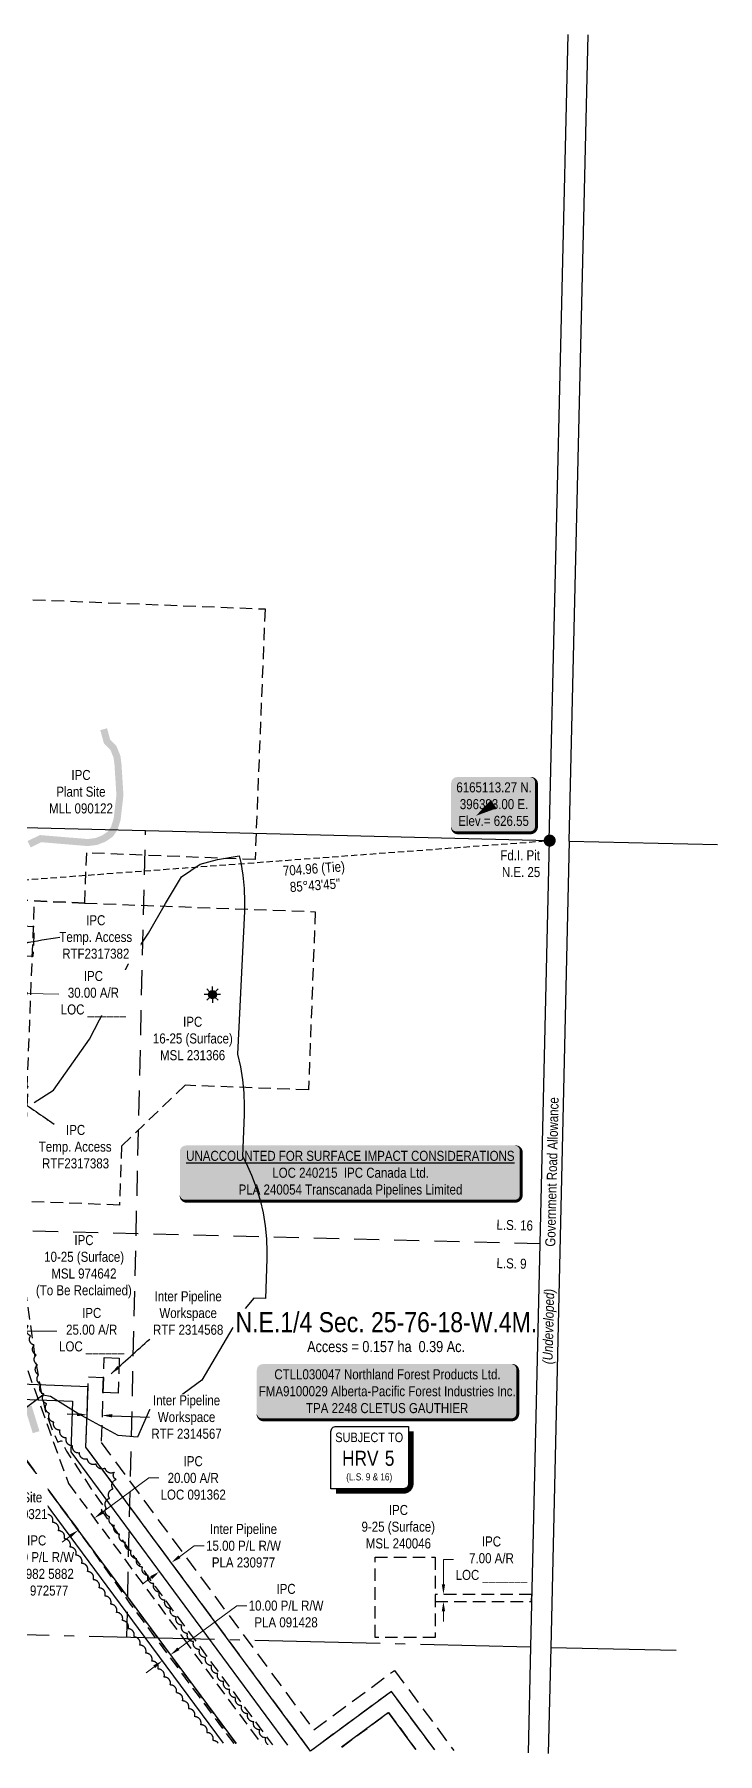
# Model space of a CAD drawing. Extents: x 393480 to 399797, y 6164203 to 6168965.
# Drawn here: x 395880 to 396560, y 6164203 to 6165917 of the extents above; entities that cross this region are included whole.
import ezdxf
from ezdxf.enums import TextEntityAlignment as Align

# ---------------------------------------------------------------- set-up
doc = ezdxf.new("R2010")
doc.units = 0
doc.header["$LTSCALE"] = 5
doc.header["$PDSIZE"] = 0.5
for name, pattern in [('0', [1, 1, 0]), ('foc-ACCESSROAD', [3.75, 2.5, -1.25]), ('foc-LSD', [8, 5, -3]), ('foc-QUARTERLINE', [33, 25, -3, 2, -3]), ('foc-TIELINE', [1.875, 1.25, -0.625]), ('HIDDEN2', [4.7625, 3.175, -1.5875])]:
    doc.linetypes.add(name, pattern=pattern)
doc.layers.get('Defpoints').update_dxf_attribs({"color": 9})
for name, color, linetype in [('AS-ROADS', 254, 'Continuous'), ('C-AR', 13, 'foc-ACCESSROAD'), ('C-RW', 13, 'Continuous'), ('C-SYMBOL', 7, 'Continuous'), ('C-WS', 13, 'foc-ACCESSROAD'), ('C-WS-S', 13, 'Continuous'), ('CG-NOTES', 7, 'Continuous'), ('CTW', 7, 'Continuous'), ('DETAIL-T', 7, 'Continuous'), ('F-RW', 190, 'Continuous'), ('L-AREAREQUIRED', 7, 'Continuous'), ('L-BD', 7, 'Continuous'), ('L-MON', 1, 'Continuous'), ('L-ROAD-T', 7, 'Continuous'), ('L-SEC', 7, 'Continuous'), ('L-SECQ', 8, 'foc-QUARTERLINE'), ('L-SECTION-LSD', 7, 'foc-LSD'), ('L-TIE', 7, 'foc-TIELINE'), ('T-BUSH', 110, '0'), ('T-EXISTING TFA', 220, 'HIDDEN2'), ('T-EXISTING TFA-T', 220, 'Continuous'), ('WETLAND', 143, 'Continuous')]:
    doc.layers.add(name, color=color, linetype=linetype)
for name, color, linetype, lineweight in [('C-AR-T', 13, 'Continuous', 9), ('C-RW-T', 13, 'Continuous', 9), ('C-WS-T', 13, 'Continuous', 9), ('F-RW-T', 190, 'Continuous', 9), ('T-TEXT', 48, 'Continuous', 18)]:
    doc.layers.add(name, color=color, linetype=linetype, lineweight=lineweight)
doc.styles.add('100L', font='ARIALN.TTF', dxfattribs={"height": 11})
doc.styles.add('175L', font='ARIALN.TTF', dxfattribs={"height": 20})
doc.styles.add('80', font='ARIALN.TTF', dxfattribs={"height": 10})
doc.styles.add('80CG', font='ARIALN.TTF', dxfattribs={"height": 10})
doc.styles.add('80L', font='ARIALN.TTF', dxfattribs={"height": 10})
doc.styles.add('80LS', font='ARIALNI.TTF', dxfattribs={"height": 10})
doc.styles.add('HRV', font='ARIALN.TTF', dxfattribs={"height": 3})
doc.dimstyles.new('Compass 5 000', dxfattribs={"dimscale": 5, "dimtxt": 9, "dimasz": 2, "dimexe": 0.2, "dimexo": 0.0625, "dimgap": 0.5, "dimtad": 0, "dimtih": 1, "dimtoh": 1, "dimzin": 0, "dimdsep": 46, "dimtxsty": '80CG', "dimcen": 0.1, "dimse1": 1, "dimse2": 1, "dimclrd": 256, "dimclrt": 256, "dimaunit": 1, "dimadec": 4, "dimazin": 0, "dimtfac": 0.06, "dimtofl": 0, "dimtmove": 0, "dimatfit": 1, "dimfxl": 0.2, "dimtolj": 1, "dimtzin": 0, "dimlwd": -1, "dimarcsym": 0})

# ---------------------------------------------------------------- blocks, each defined once
blk = doc.blocks.new('HRV')
blk.add_lwpolyline([(-35.1, 31.6), (37.2, 31.6), (37.2, -25.5, -0.414214), (32.2, -30.5), (-40.1, -30.5), (-40.1, 26.6, -0.414214)], format="xyb", close=True)
at = {"const_width": 5, "flags": 128}
blk.add_lwpolyline([(-35.1, -33), (32.2, -33, 0.414214), (39.7, -25.5), (39.7, 26.6)], format="xyb", dxfattribs=at)
at = {"style": '80L'}
blk.add_text('SUBJECT TO', height=9.5, dxfattribs=at).set_placement((-2, 13.1), align=Align.BOTTOM_CENTER)
blk.add_attdef('(N.W.1/4 00)', text='', height=7.12, dxfattribs=at).set_placement((-2, -24.4), align=Align.BOTTOM_CENTER)
at = {"layer": 'CTW', "color": 3, "style": 'HRV'}
blk.add_text('HRV', height=15, dxfattribs=at).set_placement((-10.9, -0.2), align=Align.MIDDLE_CENTER)
blk.add_attdef('0', text='', height=15, dxfattribs=at).set_placement((18.3, -0.2), align=Align.MIDDLE_CENTER)
blk = doc.blocks.new('*D376')
at = {"layer": 'C-AR-T', "transparency": 16777216}
for p, q in [((395947.5, 6164443.8), (395993.6, 6164477.9)), ((395993.6, 6164477.9), (396003.6, 6164477.9)), ((395915.3, 6164420), (395907.3, 6164414))]:
    blk.add_line(p, q, dxfattribs=at)
for points in [[(395946.5, 6164445.1), (395948.5, 6164442.4), (395939.4, 6164437.8)], [(395914.3, 6164421.3), (395916.3, 6164418.6), (395923.4, 6164425.9)]]:
    blk.add_solid(points, dxfattribs=at)
at = {"layer": 'Defpoints', "color": 0, "transparency": 16777216}
for p in [(395922.5, 6164460.6), (395906.4, 6164448.7), (395923.4, 6164425.9)]:
    blk.add_point(p, dxfattribs=at)
at = {"layer": 'C-AR-T', "transparency": 16777216, "insert": (396037.9, 6164477.9), "char_height": 10, "attachment_point": 5, "style": '80CG'}
blk.add_mtext('\\A1;IPC\\P20.00 A/R\\PLOC 091362', dxfattribs=at)
blk = doc.blocks.new('*D381')
at = {"layer": 'C-RW-T', "transparency": 16777216}
for p, q in [((396023.2, 6164307.6), (396081.3, 6164350.6)), ((396081.3, 6164350.6), (396091.3, 6164350.6)), ((395999.1, 6164289.7), (395991.1, 6164283.8))]:
    blk.add_line(p, q, dxfattribs=at)
for points in [[(396022.2, 6164308.9), (396024.2, 6164306.3), (396015.2, 6164301.6)], [(395998.1, 6164291.1), (396000.1, 6164288.4), (396007.1, 6164295.7)]]:
    blk.add_solid(points, dxfattribs=at)
at = {"layer": 'Defpoints', "color": 0, "transparency": 16777216}
for p in [(395875.4, 6164490.5), (395867.4, 6164484.5), (396015.2, 6164301.6)]:
    blk.add_point(p, dxfattribs=at)
at = {"layer": 'C-RW-T', "transparency": 16777216, "insert": (396130.4, 6164350.6), "char_height": 10, "attachment_point": 5, "style": '80CG'}
blk.add_mtext('\\A1;IPC\\P10.00 P/L R/W\\PPLA 091428', dxfattribs=at)
blk = doc.blocks.new('*D382')
at = {"layer": 'C-RW-T', "transparency": 16777216}
for p, q in [((395797.9, 6164392.2), (395787.9, 6164392.5)), ((395832.9, 6164391), (395842.9, 6164390.6))]:
    blk.add_line(p, q, dxfattribs=at)
for points in [[(395798, 6164393.9), (395797.9, 6164390.5), (395807.9, 6164391.9)], [(395833, 6164392.7), (395832.8, 6164389.3), (395822.9, 6164391.3)]]:
    blk.add_solid(points, dxfattribs=at)
at = {"layer": 'Defpoints', "color": 0, "transparency": 16777216}
for p in [(395809, 6164422), (395823.9, 6164421.5), (395822.9, 6164391.3)]:
    blk.add_point(p, dxfattribs=at)
at = {"layer": 'C-RW-T', "transparency": 16777216, "insert": (395882, 6164390.6), "char_height": 10, "attachment_point": 5, "style": '80CG'}
blk.add_mtext('\\A1;IPC\\P15.00 P/L R/W\\PPlan 982 5882\\PPLA 972577', dxfattribs=at)
blk = doc.blocks.new('*D387')
at = {"layer": 'Defpoints', "color": 0, "transparency": 16777216}
for p in [(395932.9, 6164560.4), (395947.9, 6164559.9), (395947.2, 6164540.3)]:
    blk.add_point(p, dxfattribs=at)
at = {"layer": 'T-EXISTING TFA-T', "transparency": 16777216}
for p, q in [((395922.2, 6164541.2), (395912.2, 6164541.5)), ((395957.2, 6164539.9), (395994.5, 6164538.6))]:
    blk.add_line(p, q, dxfattribs=at)
for points in [[(395922.3, 6164542.8), (395922.2, 6164539.5), (395932.2, 6164540.8)], [(395957.3, 6164541.6), (395957.1, 6164538.2), (395947.2, 6164540.3)]]:
    blk.add_solid(points, dxfattribs=at)
at = {"layer": 'T-EXISTING TFA-T', "transparency": 16777216, "insert": (396031.3, 6164538.6), "char_height": 10, "attachment_point": 5, "style": '80CG', "bg_fill": 3, "box_fill_scale": 1.1, "bg_fill_color": 256, "bg_fill_true_color": 13158600, "bg_fill_transparency": 0}
blk.add_mtext('\\A1;Inter Pipeline\\PWorkspace\\PRTF 2314567', dxfattribs=at)
blk = doc.blocks.new('*D388')
at = {"layer": 'Defpoints', "color": 0, "transparency": 16777216}
for p in [(395985.5, 6164409.6), (395997.6, 6164418.5), (396016.1, 6164393.4)]:
    blk.add_point(p, dxfattribs=at)
at = {"layer": 'F-RW-T', "transparency": 16777216}
for p, q in [((396024.2, 6164399.4), (396038.9, 6164410.3)), ((396038.9, 6164410.3), (396048.9, 6164410.3)), ((395996, 6164378.6), (395988, 6164372.6))]:
    blk.add_line(p, q, dxfattribs=at)
for points in [[(396023.2, 6164400.7), (396025.2, 6164398), (396016.1, 6164393.4)], [(395995.1, 6164379.9), (395997, 6164377.2), (396004.1, 6164384.5)]]:
    blk.add_solid(points, dxfattribs=at)
at = {"layer": 'F-RW-T', "transparency": 16777216, "insert": (396088, 6164410.3), "char_height": 10, "attachment_point": 5, "style": '80CG'}
blk.add_mtext('\\A1;Inter Pipeline\\P15.00 P/L R/W\\PPLA 230977', dxfattribs=at)
blk = doc.blocks.new('*U371')
h = blk.add_hatch(color=255)
edge = h.paths.add_edge_path()
edge.add_line((-124, -28.5), (124, -28.5))
edge.add_arc((124, -22.5), 6, 270, 360)
edge.add_line((130, -22.5), (130, 21))
edge.add_arc((124, 21), 6, 0, 90)
edge.add_line((124, 27), (-124, 27))
edge.add_arc((-124, 21), 6, 90, 180)
edge.add_line((-130, 21), (-130, -22.5))
edge.add_arc((-124, -22.5), 6, 180, 270)
at = {"color": 44, "flags": 128}
blk.add_lwpolyline([(-124, -28.5, 3, 3, 0), (124, -28.5, 3, 3, 0.414214), (130, -22.5, 3, 3, 0), (130, 21, 3, 0, 0.414214), (124, 27, 0, 0, 0), (-124, 27, 0, 0, 0.414214), (-130, 21, 0, 0, 0), (-130, -22.5, 0, 3, 0.414214)], format="xyseb", close=True, dxfattribs=at)
at = {"color": 44, "style": '80'}
blk.add_attdef('ENTER_TEXT_001', (-36, -5), '', height=10, dxfattribs=at)
blk = doc.blocks.new('GAS')
h = blk.add_hatch(color=255)
h.dxf.hatch_style = 1
edge = h.paths.add_edge_path()
edge.add_arc((0, 0), 0.9, 0, 360)
for p, q in [((-0.81, 0), (-1.62, 0)), ((-0.57, 0.57), (-1.14, 1.14)), ((0, 0.81), (0, 1.62)), ((0.57, 0.57), (1.14, 1.14)), ((1.62, 0), (0.81, 0)), ((-0.57, -0.57), (-1.14, -1.14)), ((0, -0.81), (0, -1.62)), ((1.14, -1.14), (0.57, -0.57))]:
    blk.add_line(p, q)
blk.add_circle((0, 0), 0.8)
blk = doc.blocks.new('A$C41563ADA')
at = {"layer": 'C-AR-T'}
for p, q in [((395853.4, 6164606.8), (395854.1, 6164624.3)), ((395854.1, 6164624.3), (395902.2, 6164624.3)), ((395851.7, 6164561.8), (395851.3, 6164551.8))]:
    blk.add_line(p, q, dxfattribs=at)
for points in [[(395851.8, 6164606.8), (395855.1, 6164606.7), (395853, 6164596.8)], [(395850, 6164561.9), (395853.3, 6164561.7), (395852.1, 6164571.8)]]:
    blk.add_solid(points, dxfattribs=at)
at = {"layer": 'C-AR-T', "insert": (395936.8, 6164624.3), "char_height": 10, "attachment_point": 5, "style": '80CG', "bg_fill": 3, "box_fill_scale": 1.15, "bg_fill_color": 256, "bg_fill_true_color": 256, "bg_fill_transparency": 0}
blk.add_mtext('\\A1;IPC\\P25.00 A/R\\PLOC ______', dxfattribs=at)
blk = doc.blocks.new('*U390')
h = blk.add_hatch(color=254)
edge = h.paths.add_edge_path()
edge.add_line((-36.5, -28.5), (36.5, -28.5))
edge.add_arc((36.5, -22.5), 6, 270, 360)
edge.add_line((42.5, -22.5), (42.5, 21))
edge.add_arc((36.5, 21), 6, 0, 90)
edge.add_line((36.5, 27), (-36.5, 27))
edge.add_arc((-36.5, 21), 6, 90, 180)
edge.add_line((-42.5, 21), (-42.5, -22.5))
edge.add_arc((-36.5, -22.5), 6, 180, 270)
at = {"color": 1, "flags": 128}
blk.add_lwpolyline([(-36.5, -28.5, 3, 3, 0), (36.5, -28.5, 3, 3, 0.414214), (42.5, -22.5, 3, 3, 0), (42.5, 21, 3, 0, 0.414214), (36.5, 27, 0, 0, 0), (-36.5, 27, 0, 0, 0.414214), (-42.5, 21, 0, 0, 0), (-42.5, -22.5, 0, 3, 0.414214)], format="xyseb", close=True, dxfattribs=at)
blk.add_lwpolyline([(-17.7, -11.6, 0, 10, 0), (0, 0, 5, 5, 0)], format="xyseb", dxfattribs=at)
at = {"color": 1, "style": '80'}
blk.add_attdef('ENTER_TEXT_001', (-36, -5), '', height=10, dxfattribs=at)
blk = doc.blocks.new('fdia')
at = {"color": 255, "const_width": 1}
blk.add_lwpolyline([(-0.5, 0, 1), (0.5, 0, 1)], format="xyb", close=True, dxfattribs=at)
blk = doc.blocks.new('Fdiaa')
blk.add_blockref('fdia', (0, 0))
blk = doc.blocks.new('fdib')
at = {"color": 1, "const_width": 1.6}
blk.add_lwpolyline([(-0.4, 0, 1), (0.4, 0, 1)], format="xyb", close=True, dxfattribs=at)
at = {"color": 1}
blk.add_circle((0, 0), 0.8, dxfattribs=at)
blk = doc.blocks.new('Fdibb')
blk.add_blockref('fdib', (0, 0))
blk = doc.blocks.new('fdicc')
for name in ['Fdibb', 'Fdiaa']:
    blk.add_blockref(name, (0, 0))
blk = doc.blocks.new('FDI')
blk.add_blockref('fdicc', (0, 0))
blk = doc.blocks.new('*D492')
at = {"layer": 'C-AR-T', "transparency": 16777216}
for p, q in [((395822.9, 6164961.8), (395812.9, 6164962)), ((395872.8, 6164960.8), (395903.9, 6164960.2))]:
    blk.add_line(p, q, dxfattribs=at)
for points in [[(395822.9, 6164963.4), (395822.8, 6164960.1), (395832.9, 6164961.6)], [(395872.9, 6164962.5), (395872.8, 6164959.1), (395862.8, 6164961)]]:
    blk.add_solid(points, dxfattribs=at)
at = {"layer": 'Defpoints', "color": 0, "transparency": 16777216}
for p in [(395833.5, 6164993.1), (395863.5, 6164992.5), (395862.8, 6164961)]:
    blk.add_point(p, dxfattribs=at)
at = {"layer": 'C-AR-T', "transparency": 16777216, "insert": (395938.5, 6164960.2), "char_height": 10, "attachment_point": 5, "style": '80CG', "bg_fill": 3, "box_fill_scale": 1.1, "bg_fill_color": 256, "bg_fill_true_color": 13158600, "bg_fill_transparency": 0}
blk.add_mtext('\\A1;IPC\\P30.00 A/R\\PLOC ______', dxfattribs=at)
blk = doc.blocks.new('*U493')
h = blk.add_hatch(color=255)
edge = h.paths.add_edge_path()
edge.add_line((-164, -28.5), (164, -28.5))
edge.add_arc((164, -22.5), 6, 270, 360)
edge.add_line((170, -22.5), (170, 21))
edge.add_arc((164, 21), 6, 0, 90)
edge.add_line((164, 27), (-164, 27))
edge.add_arc((-164, 21), 6, 90, 180)
edge.add_line((-170, 21), (-170, -22.5))
edge.add_arc((-164, -22.5), 6, 180, 270)
at = {"color": 1, "flags": 128}
blk.add_lwpolyline([(-164, -28.5, 3, 3, 0), (164, -28.5, 3, 3, 0.414214), (170, -22.5, 3, 3, 0), (170, 21, 3, 0, 0.414214), (164, 27, 0, 0, 0), (-164, 27, 0, 0, 0.414214), (-170, 21, 0, 0, 0), (-170, -22.5, 0, 3, 0.414214)], format="xyseb", close=True, dxfattribs=at)
for points in [[(-71, -4.9, 0, 7.5, 0), (0, 0, 0, 0, 0)], [(67.7, 5.8, 0, 7.5, 0), (0, 0, 0, 0, 0)]]:
    blk.add_lwpolyline(points, format="xyseb", dxfattribs=at)
at = {"color": 1, "style": '80'}
blk.add_attdef('ENTER_TEXT_001', (-26.8, -4.9), '', height=10, dxfattribs=at)
blk = doc.blocks.new('*D494')
at = {"layer": 'C-AR-T', "transparency": 16777216}
for p, q in [((396287.2, 6164371.9), (396287.2, 6164396.5)), ((396287.2, 6164396.5), (396297.2, 6164396.5)), ((396287.2, 6164344.9), (396287.2, 6164334.9))]:
    blk.add_line(p, q, dxfattribs=at)
for points in [[(396285.5, 6164371.9), (396288.8, 6164371.9), (396287.2, 6164361.9)], [(396285.5, 6164344.9), (396288.8, 6164344.9), (396287.2, 6164354.9)]]:
    blk.add_solid(points, dxfattribs=at)
at = {"layer": 'Defpoints', "color": 0, "transparency": 16777216}
for p in [(396287.2, 6164361.9), (396309.2, 6164361.9), (396309.2, 6164354.9)]:
    blk.add_point(p, dxfattribs=at)
at = {"layer": 'C-AR-T', "transparency": 16777216, "insert": (396335, 6164396.5), "char_height": 10, "attachment_point": 5, "style": '80CG'}
blk.add_mtext('\\A1;IPC\\P7.00 A/R\\PLOC _______', dxfattribs=at)

msp = doc.modelspace()

# ---------------------------------------------------------------- linework, layer by layer
at = {"layer": 'AS-ROADS', "const_width": 6.997, "flags": 128}
for points in [[(395874.51, 6165109.633), (395885.715, 6165115.232), (395932.855, 6165111.316), (395941.335, 6165112.375), (395949.058, 6165115.402), (395955.569, 6165119.942), (395959.354, 6165125.693), (395962.08, 6165134.319), (395964.921, 6165158.564), (395962.984, 6165189.061), (395962.015, 6165196.807), (395958.382, 6165205.762), (395952.085, 6165212.055), (395948.711, 6165224.34)], [(395881.426, 6164523.543), (395873.584, 6164548.976)]]:
    msp.add_lwpolyline(points, dxfattribs=at)
at = {"layer": 'C-AR'}
for points in [[(395964.441, 6164749.97), (395868.084, 6164753.568), (395879.828, 6165053.227), (395929.906, 6165050.938), (396159.417, 6165042.37), (396152.786, 6164864.757), (396030.021, 6164869.34), (395966.641, 6164808.908)], [(396279.001, 6164354.871), (396374.921, 6164354.868), (396375.088, 6164361.865), (396278.998, 6164361.868), (396279.001, 6164354.871)]]:
    msp.add_lwpolyline(points, close=True, dxfattribs=at)
msp.add_lwpolyline([(396080.728, 6164213.088), (396002.763, 6164318.425), (395856.247, 6164516.396), (395851.883, 6164522.294), (395853.357, 6164583.637), (395853.4, 6164585.464), (395857.182, 6164585.369), (395873.051, 6164584.97), (395913.612, 6164472.506), (396028.131, 6164317.795), (396106.248, 6164212.27)], dxfattribs=at)
at = {"layer": 'C-RW'}
msp.add_lwpolyline([(396067.989, 6164213.496), (395990.094, 6164318.74), (395846.131, 6164513.261), (395847.174, 6164585.626), (395848.056, 6164646.772), (395833.093, 6164686.026), (395826.215, 6164704.263), (395819.596, 6164721.436), (395812.676, 6164739.589), (395813.695, 6164764.982), (395825.937, 6164732.867), (395827.276, 6164729.354), (395834.527, 6164710.33), (395843.894, 6164685.757), (395858.04, 6164648.647), (395857.182, 6164585.369), (395856.247, 6164516.396), (396002.763, 6164318.425), (396080.728, 6164213.088)], dxfattribs=at)
at = {"layer": 'C-WS'}
for points in [[(396100.564, 6165120.53), (396099.516, 6165094.305), (395931.525, 6165101.021), (395929.532, 6165051.048), (395869.914, 6165053.566), (395871.898, 6165103.62), (395850.339, 6165104.405), (395842.342, 6165104.696), (395843.159, 6165126.963), (395847.822, 6165254.245), (395851.442, 6165354.483), (395859.432, 6165354.161), (396109.505, 6165344.165), (396100.564, 6165120.53)], [(396219.022, 6164319.02), (396219.017, 6164398.991), (396278.995, 6164398.995), (396279, 6164319.024)]]:
    msp.add_lwpolyline(points, close=True, dxfattribs=at)
msp.add_lwpolyline([(396185.956, 6164209.715), (396232.414, 6164244.106), (396259.621, 6164207.353)], dxfattribs=at)
at = {"layer": 'F-RW', "flags": 128}
for points in [[(396278.429, 6164206.75), (396235.269, 6164265.159), (396154.836, 6164205.725), (395931.055, 6164508.568), (395933.237, 6164568.791), (395730.966, 6164576.856), (395730.369, 6164561.879), (395917.663, 6164554.412), (395915.888, 6164503.873), (396131.972, 6164211.445)], [(396185.477, 6164209.73), (396232.122, 6164244.197), (396259.34, 6164207.362)]]:
    msp.add_lwpolyline(points, dxfattribs=at)
at = {"layer": 'L-SEC'}
for p, q in [((396392.327, 6165113.258), (396411.295, 6165916.959)), ((396412.431, 6165112.783), (396431.399, 6165916.484)), ((395588.358, 6165133.345), (396392.327, 6165113.258)), ((396392.327, 6165113.258), (396373.87, 6164309.509)), ((396412.432, 6165112.796), (396393.974, 6164309.047)), ((396412.425, 6165112.809), (396560.238, 6165109.507)), ((396373.87, 6164309.509), (396371.404, 6164203.77)), ((396393.974, 6164309.04), (396391.504, 6164203.125))]:
    msp.add_line(p, q, dxfattribs=at)
at = {"layer": 'L-SECQ'}
for p, q in [((395604.373, 6164328.358), (396373.87, 6164309.509)), ((396393.974, 6164309.04), (396521.173, 6164306.212))]:
    msp.add_line(p, q, dxfattribs=at)
at = {"layer": 'L-SECTION-LSD'}
for p, q in [((395971.745, 6164319.359), (395990.343, 6165123.301)), ((396383.099, 6164711.383), (395578.989, 6164731.277))]:
    msp.add_line(p, q, dxfattribs=at)
at = {"layer": 'L-TIE'}
msp.add_line((395690.243, 6165060.783), (396392.995, 6165113.271), dxfattribs=at)
at = {"layer": 'T-BUSH', "flags": 128}
for points in [[(396112.431, 6164212.072, -0.32529398), (396110.226, 6164218.904, -0.52056705), (396104.232, 6164226.905, -0.52056705), (396098.239, 6164234.905, -0.52056705), (396092.245, 6164242.905, -0.52056705), (396086.251, 6164250.905, -0.52056705), (396080.257, 6164258.905, -0.52056705), (396074.263, 6164266.905, -0.52056705), (396068.27, 6164274.905, -0.52056705), (396062.276, 6164282.905, -0.52056705), (396056.282, 6164290.906, -0.52056705), (396050.288, 6164298.906, -0.52056705), (396044.294, 6164306.906, -0.52056705), (396038.301, 6164314.906, -0.52056705), (396032.316, 6164322.913, -0.52056705), (396026.701, 6164331.183, -0.52056705), (396021.085, 6164339.453, -0.52056705), (396015.47, 6164347.723, -0.52056705), (396009.854, 6164355.993, -0.52056705), (396004.239, 6164364.263, -0.52056705), (395998.623, 6164372.533, -0.52056705), (395993.008, 6164380.803, -0.52056705), (395987.392, 6164389.073, -0.52056705), (395981.777, 6164397.343, -0.52056705), (395976.095, 6164405.568, -0.52056705), (395970.327, 6164413.732, -0.52056705), (395964.559, 6164421.897, -0.52056705), (395959.368, 6164430.416, -0.52056705), (395954.676, 6164439.243, -0.52056705), (395951.236, 6164448.161, -0.52056705), (395954.596, 6164457.576, -0.52056705), (395957.956, 6164466.99, -0.52056705), (395961.317, 6164476.405, -0.52056705), (395959.353, 6164483.56, -0.52056705), (395950.247, 6164487.685, -0.52056705), (395941.142, 6164491.81, -0.52056705), (395932.553, 6164496.802, -0.52056705), (395924.587, 6164502.842, -0.52056705), (395917.742, 6164510.029, -0.52056705), (395911.511, 6164517.846, -0.52056705), (395905.281, 6164525.663, -0.52056705), (395899.05, 6164533.481, -0.52056705), (395894.753, 6164542.303, -0.52056705), (395891.934, 6164551.894, -0.52056705), (395889.116, 6164561.484, -0.52056705), (395886.298, 6164571.075, -0.52056705), (395883.798, 6164580.73, -0.52056705), (395882.692, 6164590.665, -0.52056705), (395881.587, 6164600.6, -0.52056705), (395879.423, 6164610.28, -0.52056705), (395875.87, 6164619.623, -0.52056705), (395873.382, 6164629.237, -0.52056705), (395872.044, 6164639.144, -0.52056705), (395870.705, 6164649.05, -0.52056705), (395869.322, 6164658.95, -0.52056705), (395867.694, 6164668.813, -0.52056705), (395866.066, 6164678.676, -0.52056705), (395864.438, 6164688.538, -0.52056705), (395862.783, 6164698.396, -0.52056705), (395860.62, 6164708.156, -0.52056705), (395858.499, 6164717.924, -0.52056705), (395857.79, 6164727.854, -0.52056705), (395857.949, 6164737.849, -0.52056705), (395858.109, 6164747.845, -0.52056705), (395858.269, 6164757.84, -0.52056705), (395858.428, 6164767.835, -0.52056705), (395858.588, 6164777.83, -0.52056705), (395858.747, 6164787.825, -0.52056705), (395858.907, 6164797.82, -0.52056705), (395859.066, 6164807.815, -0.52056705), (395859.226, 6164817.81, -0.52056705), (395859.386, 6164827.806, -0.52056705), (395859.661, 6164837.798, -0.52056705), (395859.946, 6164847.79, -0.52056705), (395860.231, 6164857.783, -0.52056705), (395860.516, 6164867.775, -0.52056705), (395860.801, 6164877.767, -0.52056705), (395861.086, 6164887.76, -0.52056705), (395861.371, 6164897.752, -0.52056705), (395861.713, 6164907.742, -0.52056705), (395862.082, 6164917.732, -0.52056705), (395862.45, 6164927.722, -0.52056705), (395862.819, 6164937.711, -0.52056705), (395863.187, 6164947.701, -0.52056705), (395863.556, 6164957.69, -0.52056705), (395863.925, 6164967.68, -0.52056705), (395864.293, 6164977.67, -0.52056705), (395864.662, 6164987.659, -0.52056705), (395865.031, 6164997.649, -0.52056705), (395865.399, 6165007.638, -0.52056705), (395865.768, 6165017.628, -0.52056705), (395866.137, 6165027.617, -0.52056705), (395866.66, 6165041.798)], [(396062.791, 6164213.663, 0.24567958), (396057.668, 6164216.057, 0.52056705), (396051.574, 6164223.981, 0.52056705), (396045.48, 6164231.906, 0.52056705), (396039.387, 6164239.83, 0.52056705), (396033.293, 6164247.754, 0.52056705), (396027.2, 6164255.679, 0.52056705), (396021.106, 6164263.603, 0.52056705), (396015.012, 6164271.528, 0.52056705), (396008.919, 6164279.452, 0.52056705), (396002.825, 6164287.376, 0.52056705), (395996.732, 6164295.301, 0.52056705), (395990.638, 6164303.225, 0.52056705), (395984.673, 6164311.244, 0.52056705), (395978.887, 6164319.396, 0.52056705), (395973.101, 6164327.548, 0.52056705), (395967.315, 6164335.7, 0.52056705), (395961.529, 6164343.851, 0.52056705), (395955.743, 6164352.003, 0.52056705), (395949.958, 6164360.155, 0.52056705), (395944.172, 6164368.307, 0.52056705), (395938.386, 6164376.458, 0.52056705), (395932.6, 6164384.61, 0.52056705), (395926.814, 6164392.762, 0.52056705), (395921.028, 6164400.914, 0.52056705), (395915.242, 6164409.066, 0.52056705), (395909.456, 6164417.217, 0.52056705), (395903.67, 6164425.369, 0.52056705), (395897.884, 6164433.521, 0.52056705), (395892.102, 6164441.675, 0.52056705), (395886.576, 6164450.005, 0.52056705), (395881.05, 6164458.335, 0.52056705), (395875.525, 6164466.666, 0.52056705), (395869.999, 6164474.996, 0.52056705), (395864.473, 6164483.326, 0.52056705), (395858.947, 6164491.657, 0.52056705), (395853.422, 6164499.987, 0.52056705), (395847.896, 6164508.317, 0.52056705), (395845.334, 6164517.832, 0.52056705), (395843.598, 6164527.676, 0.52056705), (395841.861, 6164537.521, 0.52056705), (395840.125, 6164547.365, 0.52056705), (395839.04, 6164557.292, 0.52056705), (395838.254, 6164567.258, 0.52056705), (395837.467, 6164577.223, 0.52056705), (395836.669, 6164587.188, 0.52056705), (395835.284, 6164597.051, 0.52056705), (395832.533, 6164606.662, 0.52056705), (395830.393, 6164609.54, 0.52056705), (395830.431, 6164599.573, 0.52056705), (395831.042, 6164589.595, 0.52056705), (395829.975, 6164579.732, 0.52056705), (395828.013, 6164569.93, 0.52056705), (395828.001, 6164560.012, 0.52056705), (395828.392, 6164550.062, 0.52056705), (395826.836, 6164540.187, 0.52056705), (395825.28, 6164530.313, 0.52056705), (395823.99, 6164520.404, 0.52056705), (395822.968, 6164510.46, 0.52056705), (395821.946, 6164500.516, 0.52056705), (395821.18, 6164490.555, 0.52056705), (395820.917, 6164480.562, 0.52056705), (395820.654, 6164470.569, 0.52056705), (395820.391, 6164460.576, 0.52056705), (395820.128, 6164450.583, 0.52056705), (395819.474, 6164440.615, 0.52056705), (395818.501, 6164430.666, 0.52056705), (395817.529, 6164420.717, 0.52056705), (395816.556, 6164410.768, 0.52056705), (395815.583, 6164400.819, 0.52056705), (395814.611, 6164390.87, 0.52056705), (395813.638, 6164380.921, 0.52056705), (395813.321, 6164370.931, 0.52056705), (395813.042, 6164360.938, 0.52056705), (395812.763, 6164350.946, 0.52056705), (395812.484, 6164340.953, 0.52056705), (395812.205, 6164330.961, 0.52056705), (395811.926, 6164320.968, 0.52056705), (395811.647, 6164310.976, 0.52056705), (395811.368, 6164300.983, 0.52056705), (395811.089, 6164290.991, 0.52056705), (395810.81, 6164280.998, 0.52056705), (395810.531, 6164271.006, 0.52056705), (395810.252, 6164261.013, 0.52056705), (395809.973, 6164251.021, 0.52056705), (395809.694, 6164241.028, 0.52056705), (395809.415, 6164231.036, 0.52056705), (395809.136, 6164221.044, 0.52056705), (395808.857, 6164211.051, 0.24663354), (395806.115, 6164206.083)]]:
    msp.add_lwpolyline(points, format="xyb", dxfattribs=at)
at = {"layer": 'T-EXISTING TFA'}
for points in [[(395948.03, 6164562.946), (395949.3, 6164598.011), (395964.285, 6164597.468), (395963.014, 6164562.403), (395948.03, 6164562.946)], [(396278.429, 6164206.75), (396235.269, 6164265.159), (396154.836, 6164205.725), (395931.055, 6164508.568), (395933.599, 6164578.781), (395948.582, 6164578.184), (395946.229, 6164513.264), (396157.984, 6164226.695), (396238.418, 6164286.13), (396297.525, 6164206.138)]]:
    msp.add_lwpolyline(points, dxfattribs=at)
at = {"layer": 'WETLAND'}
for points in [[(395879.481, 6164852.075), (395898.605, 6164864.65), (395934.531, 6164915.179), (395974.838, 6164993.165), (395993.239, 6165020.913), (396010.472, 6165050.705), (396026.244, 6165077.285), (396044.937, 6165089.844), (396062.17, 6165094.517), (396083.802, 6165097.978), (396085.288, 6165091.605), (396087.42, 6165078.692), (396088.703, 6165065.667), (396089.131, 6165052.587), (396088.9, 6165042.972), (396082.033, 6164900.297), (396084.965, 6164887.724), (396087.097, 6164874.811), (396088.379, 6164861.787), (396088.808, 6164848.706), (396088.633, 6164840.349), (396086.897, 6164798.856), (396090.672, 6164791.656), (396096.073, 6164779.735), (396100.683, 6164767.486), (396104.482, 6164754.962), (396107.454, 6164742.216), (396109.586, 6164729.304), (396110.869, 6164716.279), (396111.297, 6164703.198), (396111.176, 6164696.226), (396109.804, 6164656.915), (396098.388, 6164657.217), (396089.613, 6164646.818)], [(396077.403, 6164627.976), (396046.361, 6164575.526), (396016.24, 6164553.163), (395994.334, 6164545.861), (395982.468, 6164518.479), (395963.3, 6164520.304), (395922.958, 6164542.074), (395895.864, 6164559.266), (395887.998, 6164560.465), (395841.448, 6164525.324)]]:
    msp.add_lwpolyline(points, dxfattribs=at)

# ---------------------------------------------------------------- block references
at = {"color": 3}
ref = msp.add_blockref('*U371', (396231.189, 6164564.411), dxfattribs=dict(at, xscale=0.999641999999997, yscale=0.999641999999997, zscale=0.999641999999997))
ref.add_attrib('ENTER_TEXT_001', 'CTLL030047 Northland Forest Products Ltd.', (396118.729, 6164576.244), dxfattribs={"color": 44, "height": 9.99642, "style": '80'})
ref.add_attrib('ENTER_TEXT_002', 'FMA9100029 Alberta-Pacific Forest Industries Inc.', (396103.25, 6164559.413), dxfattribs={"color": 44, "height": 9.99642, "style": '80'})
ref.add_attrib('ENTER_TEXT_003', 'TPA 2248 CLETUS GAUTHIER', (396150.31, 6164542.575), dxfattribs={"color": 44, "height": 9.99642, "style": '80'})
at = {"layer": 'C-WS-S', "color": 3, "xscale": 4.998209999999975, "yscale": 4.998209999999975, "zscale": 4.998209999999975}
msp.add_blockref('GAS', (396057.078, 6164959.763), dxfattribs=at)
at = {"layer": 'CG-NOTES'}
ref = msp.add_blockref('*U493', (396194.606, 6164782.332), dxfattribs=at)
ref.add_attrib('ENTER_TEXT_001', '%%UUNACCOUNTED FOR SURFACE IMPACT CONSIDERATIONS', (396030.922, 6164794.019), dxfattribs={"layer": '0', "color": 1, "height": 10, "style": '80'})
ref.add_attrib('ENTER_TEXT_002', 'LOC 240215  IPC Canada Ltd.', (396116.669, 6164777.175), dxfattribs={"layer": '0', "color": 1, "height": 10, "style": '80'})
ref.add_attrib('ENTER_TEXT_003', 'PLA 240054 Transcanada Pipelines Limited', (396083.132, 6164760.467), dxfattribs={"layer": '0', "color": 1, "height": 10, "style": '80'})
at = {"layer": 'CG-NOTES', "color": 5, "xscale": 0.999641999999997, "yscale": 0.999641999999997, "zscale": 0.999641999999997}
msp.add_blockref('HRV', (396215.246, 6164497.716), dxfattribs=at).add_auto_attribs({'(N.W.1/4 00)': '(L.S. 9 & 16)', '0': '5'})
at = {"layer": 'DETAIL-T', "color": 3}
ref = msp.add_blockref('*U390', (396337.309, 6165149.586), dxfattribs=dict(at, xscale=0.999639827, yscale=0.999639827, zscale=0.999639827))
ref.add_attrib('ENTER_TEXT_001', '6165113.27 N.', (396300.027, 6165161.354), dxfattribs={"layer": '0', "color": 1, "height": 9.9964, "style": '80'})
ref.add_attrib('ENTER_TEXT_002', '396393.00 E.', (396303.501, 6165144.652), dxfattribs={"layer": '0', "color": 1, "height": 9.9964, "style": '80'})
ref.add_attrib('ENTER_TEXT_003', 'Elev.= 626.55', (396301.912, 6165127.951), dxfattribs={"layer": '0', "color": 1, "height": 9.9964, "style": '80'})

# ---------------------------------------------------------------- texts
at = {"layer": 'C-SYMBOL', "color": 3, "style": '175L'}
msp.add_text('N.E.1/4 Sec. 25-76-18-W.4M.', height=19.99284, dxfattribs=at).set_placement((396230.325, 6164617.203), align=Align.BOTTOM_CENTER)
at = {"layer": 'C-WS-T', "attachment_point": 1, "style": '80L'}
for s, width, insert, char_height in [('\\pi24.909;IPC\\P\\pi9.8498;Plant Site\\P\\pi2.5639;MLL 090122', 67.34241, (395891.705, 6165183.692), 9.99633), ('\\pi30.721;IPC\\P\\pi0.66367;16-25 (Surface)\\P\\pi7.7109;MSL 231366', 78.96596, (395997.102, 6164937.686), 9.99633), ('\\pi27.55;IPC\\P\\pi0.29149;9-25 (Surface)\\P\\pi4.5396;MSL 240046', 72.62387, (396205.28, 6164451.002), 9.9964)]:
    msp.add_mtext_dynamic_manual_height_columns(s, width=width, gutter_width=50, heights=[0], dxfattribs=dict(at, insert=insert, char_height=char_height))
at = {"layer": 'L-AREAREQUIRED', "color": 5, "style": '100L'}
msp.add_text('Access = 0.157 ha  0.39 Ac.', height=10.99606, dxfattribs=at).set_placement((396230.016, 6164600.108), align=Align.BOTTOM_CENTER)
at = {"layer": 'L-BD', "color": 6, "insert": (396157.726, 6165090.358), "char_height": 9.9964, "width": 62.5491, "attachment_point": 2, "rotation": 4.2714, "style": '80L'}
msp.add_mtext("704.96 (Tie) 85°43'45''", dxfattribs=at)
at = {"layer": 'T-EXISTING TFA-T', "insert": (396032.893, 6164642.277), "char_height": 9.99642, "width": 69.57713, "attachment_point": 5, "style": '80CG'}
msp.add_mtext('\\A1;Inter Pipeline\\PWorkspace\\PRTF 2314568', dxfattribs=at)
at = {"layer": 'T-TEXT', "style": '80LS'}
msp.add_text('(Undeveloped)', height=9.99642, rotation=88.684457, dxfattribs=at).set_placement((396391.674, 6164628.889), align=Align.MIDDLE_CENTER)

# ---------------------------------------------------------------- dimensions: what is measured, and where the dimension line sits
at = {"layer": 'C-AR-T'}
dim = msp.add_linear_dim(base=(396287.178, 6164361.868), p1=(396309.232, 6164354.87), p2=(396309.232, 6164361.867), angle=89.998317, text='IPC\\P7.00 A/R\\PLOC _______', dimstyle='Compass 5 000', dxfattribs=at)
dim.commit()
dim.dimension.update_dxf_attribs({"geometry": '*D494', "text_midpoint": (396334.969, 6164396.503), "dimtype": 161})
at = {"layer": 'C-RW-T'}
dim = msp.add_linear_dim(base=(395822.899, 6164391.336), p1=(395808.976, 6164421.988), p2=(395823.937, 6164421.472), angle=358.025733, text='IPC\\P15.00 P/L R/W\\PPlan 982 5882\\PPLA 972577', dimstyle='Compass 5 000', dxfattribs=at)
dim.commit()
dim.dimension.update_dxf_attribs({"geometry": '*D382', "text_midpoint": (395881.973, 6164390.647), "dimtype": 161})
at = {"layer": 'F-RW-T', "color": 3}
dim = msp.add_linear_dim(base=(396016.138, 6164393.425), p1=(395985.543, 6164409.608), p2=(395997.598, 6164418.516), angle=36.461885, text='Inter Pipeline\\P15.00 P/L R/W\\PPLA 230977', dimstyle='Compass 5 000', dxfattribs=at)
dim.commit()
dim.dimension.update_dxf_attribs({"geometry": '*D388', "text_midpoint": (396088.035, 6164410.28), "dimtype": 161})

# ---------------------------------------------------------------- next in the draw order: texts
at = {"layer": 'L-BD', "color": 3, "insert": (396341.786, 6165103.592), "char_height": 9.9964, "attachment_point": 1, "style": '80L', "bg_fill": 3, "box_fill_scale": 1.15, "bg_fill_color": 256, "bg_fill_true_color": 256, "bg_fill_transparency": 0}
msp.add_mtext_dynamic_manual_height_columns('\\pi2.0382;Fd.I. Pit\\P\\pi3.6133;N.E. 25', width=40.47591, gutter_width=50, heights=[0], dxfattribs=at)
at = {"layer": 'L-SECTION-LSD', "char_height": 9.9964, "attachment_point": 1, "rotation": 358.582803, "style": '100L', "bg_fill": 3, "box_fill_scale": 1.5, "bg_fill_color": 256, "bg_fill_transparency": 0}
for s, width, insert in [('L.S. 16', 36.94144, (396340.162, 6164735.399)), ('L.S. 9', 30.52728, (396340.162, 6164697.128))]:
    msp.add_mtext_dynamic_manual_height_columns(s, width=width, gutter_width=55, heights=[0], dxfattribs=dict(at, insert=insert))
at = {"layer": 'T-EXISTING TFA-T', "bg_fill": 2}
for s, insert, char_height, attachment_point, style in [('IPC\\PTemp. Access\\PRTF2317382', (395940.856, 6165017.169), 9.99642, 5, '80CG'), ('\\pi30.93;IPC\\P\\pi3.778;Temp. Access\\P\\pi6.9863;RTF2317383', (395880.297, 6164829.846), 9.99633, 1, '80L')]:
    msp.add_mtext_dynamic_manual_height_columns(s, width=79.38508, gutter_width=50, heights=[0], dxfattribs=dict(at, insert=insert, char_height=char_height, attachment_point=attachment_point, style=style))

# ---------------------------------------------------------------- next in the draw order: dimensions: what is measured, and where the dimension line sits
at = {"layer": 'T-EXISTING TFA-T'}
dim = msp.add_linear_dim(base=(395947.208, 6164540.27), p1=(395932.934, 6164560.424), p2=(395947.919, 6164559.881), angle=357.924789, text='Inter Pipeline\\PWorkspace\\PRTF 2314567', dimstyle='Compass 5 000', override={"dimtfill": 1}, dxfattribs=at)
dim.commit()
dim.dimension.update_dxf_attribs({"geometry": '*D387', "text_midpoint": (396031.28, 6164538.558), "dimtype": 161})

# ---------------------------------------------------------------- next in the draw order: linework, layer by layer
at = {"layer": 'C-AR', "flags": 128}
msp.add_lwpolyline([(396078.584, 6164213.157), (395975.569, 6164352.269), (395922.549, 6164427.475), (395856.229, 6164517.062), (395857.554, 6164554.869), (395850.887, 6164591.81), (395836.463, 6164692.807), (395833.166, 6164722.992), (395829.437, 6164788.487), (395834.697, 6165054.996), (395864.668, 6165053.821), (395864.167, 6165028.411), (395879.444, 6165027.798), (395878.241, 6164997.834), (395863.575, 6164998.422), (395861.012, 6164868.554), (395873.044, 6164868.316), (395871.842, 6164838.346), (395860.42, 6164838.571), (395859.443, 6164789.044), (395863.062, 6164725.474), (395866.22, 6164696.556), (395880.497, 6164596.594), (395887.179, 6164559.567), (395890.795, 6164543.805), (395897.946, 6164524.451), (395903.156, 6164513.51), (395906.767, 6164515.229), (395911.861, 6164504.53), (395937.767, 6164464.874), (395949.333, 6164448.469), (395946.065, 6164446.165), (395999.877, 6164369.835), (396116.807, 6164211.931)], dxfattribs=at)

# ---------------------------------------------------------------- next in the draw order: block references
at = {"layer": 'L-MON', "xscale": 5, "yscale": 5, "zscale": 5}
msp.add_blockref('FDI', (396392.995, 6165113.271), dxfattribs=at)

# ---------------------------------------------------------------- next in the draw order: texts
at = {"layer": 'L-ROAD-T', "style": '80L'}
msp.add_text('Government Road Allowance', height=9.99642, rotation=88.684457, dxfattribs=at).set_placement((396395.213, 6164782.98), align=Align.MIDDLE_CENTER)

# ---------------------------------------------------------------- next in the draw order: dimensions: what is measured, and where the dimension line sits
at = {"layer": 'C-AR-T'}
dim = msp.add_linear_dim(base=(395923.352, 6164425.905), p1=(395922.518, 6164460.646), p2=(395906.444, 6164448.746), angle=216.511853, text='IPC\\P20.00 A/R\\PLOC 091362', dimstyle='Compass 5 000', dxfattribs=at)
dim.commit()
dim.dimension.update_dxf_attribs({"geometry": '*D376', "text_midpoint": (396037.873, 6164477.911), "dimtype": 161})
at = {"layer": 'C-RW-T'}
dim = msp.add_linear_dim(base=(396015.184, 6164301.642), p1=(395867.409, 6164484.511), p2=(395875.443, 6164490.458), angle=36.504704, text='IPC\\P10.00 P/L R/W\\PPLA 091428', dimstyle='Compass 5 000', dxfattribs=at)
dim.commit()
dim.dimension.update_dxf_attribs({"geometry": '*D381', "text_midpoint": (396130.396, 6164350.582), "dimtype": 161})

# ---------------------------------------------------------------- next in the draw order: leaders
at = {"layer": 'T-EXISTING TFA-T', "path_type": 1}
for points, override in [([(395869.438, 6165011.41), (395905.039, 6165016.994)], {"dimasz": 1, "dimgap": 0.5, "dimtad": 0, "dimldrblk": 'DotBlank'}), ([(395863.319, 6164855.451), (395899.38, 6164830.719)], {"dimasz": 1, "dimgap": 0.5, "dimtad": 0, "dimldrblk": 'DotBlank'}), ([(395956.178, 6164581.726), (395994.572, 6164616.323)], {"dimtfill": 1})]:
    msp.add_leader(points, dimstyle='Compass 5 000', override=override, dxfattribs=at)

# ---------------------------------------------------------------- next in the draw order: texts
at = {"layer": 'C-WS-T', "insert": (395880.869, 6164720.056), "char_height": 9.99983, "attachment_point": 1, "style": '80L', "bg_fill": 3, "box_fill_scale": 1, "bg_fill_color": 256, "bg_fill_transparency": 0}
msp.add_mtext_dynamic_manual_height_columns('\\pi38.682;IPC\\P\\pi8.614;10-25 (Surface)\\P\\pi15.694;MSL 974642\\P\\pi0.39447;(To Be Reclaimed)', width=94.89375, gutter_width=50, heights=[0], dxfattribs=at)
at = {"layer": 'C-WS-T', "insert": (395832.598, 6164480.26), "char_height": 9.99976, "attachment_point": 1, "style": '80L', "bg_fill": 3, "box_fill_scale": 1.15, "bg_fill_color": 256, "bg_fill_true_color": 256, "bg_fill_transparency": 0}
msp.add_mtext_dynamic_manual_height_columns('\\pi20.63;IPC\\P\\pi5.2583;Riser Site\\P\\pi1.592;PIL 230321', width=58.78971, gutter_width=50.018, heights=[0], dxfattribs=at)

# ---------------------------------------------------------------- next in the draw order: dimensions: what is measured, and where the dimension line sits
at = {"layer": 'C-AR-T', "color": 6}
dim = msp.add_linear_dim(base=(395862.836, 6164960.986), p1=(395833.475, 6164993.054), p2=(395863.457, 6164992.462), angle=358.869335, text='IPC\\P30.00 A/R\\PLOC ______', dimstyle='Compass 5 000', override={"dimtfill": 1}, dxfattribs=at)
dim.commit()
dim.dimension.update_dxf_attribs({"geometry": '*D492', "text_midpoint": (395938.521, 6164960.176), "dimtype": 161})

# ---------------------------------------------------------------- next in the draw order: block references
at = {"layer": 'C-WS-S'}
msp.add_blockref('A$C41563ADA', (0, 0), dxfattribs=at)

doc.saveas('drawing.dxf')
